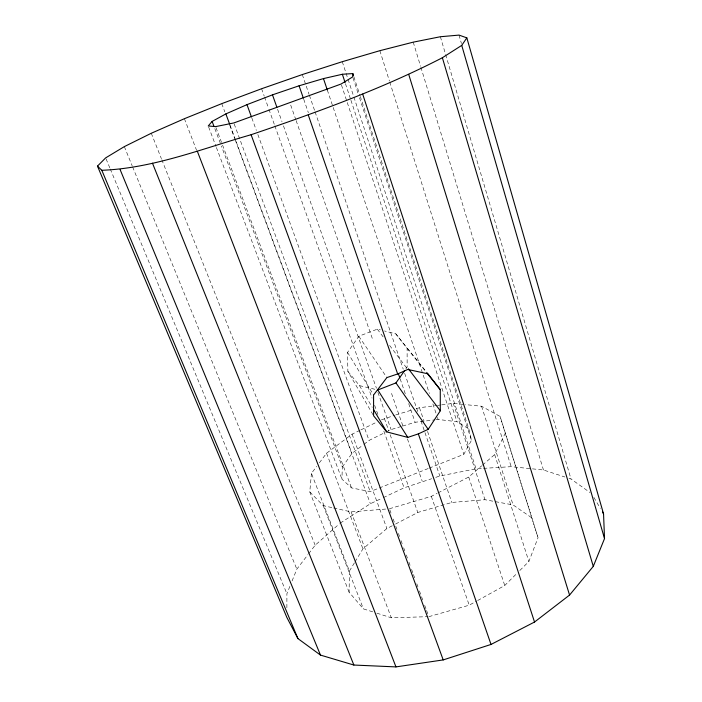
<?xml version="1.0" encoding="UTF-8"?>
<svg xmlns="http://www.w3.org/2000/svg" width="702" height="702" viewBox="0 0 702 702"><rect width="100%" height="100%" fill="white"/><g stroke="black" fill="none" stroke-linecap="round" stroke-linejoin="round"><path stroke-width="0.53" stroke-dasharray="3.51 2.63" d="M286.881 607.765L286.899 593.743L290.479 584.898M372.727 611.854L363.417 608.888L349.113 592.216L349.412 571.068L311.434 473.385L316.69 466.374M428.202 468.524L370.2 491.611L351.535 487.908L341.935 479.141L342.313 466.997L221.393 146.042M349.113 592.216L309.784 491.883L311.434 473.385M519.84 570.48L528.887 561.477L538.048 537.688L500.149 416.479L481.572 406.247L465.242 404.598M292.067 580.958L296.841 569.164L307.959 554.633M482.493 465.101L494.656 454.589L505.264 433.283L500.149 416.479M429.22 468.12L463.82 454.343L471.481 440.277L468.839 428.878L360.319 96.499M349.412 571.068L354.484 562.741M355.045 561.819L362.934 548.859L386.89 528.536L394.612 524.526M373.052 414.821L347.867 371.323L347.543 352.439L358.81 336.258L377.307 329.15L380.387 329.931M405.888 368.848L407.134 367.093L407.125 348.376L395.788 333.836L384.494 330.967M342.313 466.997L351.965 453.439L363.074 444.971M319.322 462.872L326.553 453.238L352.088 434.169L359.907 430.352M308.617 553.773L315.163 545.226L339.417 523.815M477.641 600.526L504.756 585.486L516.821 573.481M438.039 492.883L468.717 477.018L481.686 465.803M363.934 444.313L369.059 440.408L385.337 432.397M340.224 523.104L370.393 503.72L382.292 498.113M428.834 616.663L469.226 605.185L476.711 601.044M395.577 524.025L417.787 512.478L451.807 502.457L484.968 499.719L513.092 504.931L532.019 517.988M389.417 508.748L431.326 496.349L437.074 493.374M386.293 431.923L391.084 429.563L401.535 426.395M360.889 429.87L376.535 422.235M381.432 419.849L394.682 415.268M383.283 497.639L404.098 487.82L431.669 478.711M435.749 477.36L439.829 476.009L476.053 468.804L482.441 468.418M395.717 414.952L412.223 409.915M416.356 408.661L419.454 407.722L436.354 405.554M402.579 426.079L415.128 422.271L434.986 419.857M437.416 405.414L440.584 405.01M441.646 404.878L453.264 403.387L464.154 404.484M436.03 419.726L438.118 419.471L456.976 421.691L468.839 428.878M333.573 507.967L351.114 511.89L387.293 508.924M483.502 468.357L511.179 466.672L543.462 469.989L564.891 477M376.86 613.179L391.33 617.795L427.764 616.689M309.784 491.883L323.262 505.668L332.546 507.739M347.867 371.323L359.485 385.617L377.825 389.979M568.971 478.334L571.007 479.001L590.013 492.523M395.788 333.836L427.939 373.806M407.125 348.376L426.061 371.955M377.307 329.15L383.792 337.723M389.628 345.437L407.774 369.454M358.81 336.258L386.881 377.579M347.543 352.439L373.578 395.015M593.892 497.411L600.333 508.397M359.485 385.617L372.262 407.335M106.081 158.898L109.863 167.997M110.284 169.006L286.899 593.743M124.333 146.613L132.187 165.865M132.608 166.883L296.841 569.164M151.281 133.266L161.399 158.696M161.802 159.714L315.163 545.226M323.262 505.668L363.417 608.888M184.398 118.699L196.595 150.351M326.553 453.238L362.934 548.859M208.634 126.992L215.997 146.446M216.383 147.473L341.935 479.141M351.114 511.89L391.33 617.795M214.821 128.606L221.007 145.016M215.988 127.641L222.165 144.059M222.552 145.086L351.535 487.908M230.045 125.202L235.758 140.593M236.135 141.611L351.965 453.439M221.753 103.642L224.798 111.846M229.756 125.184L234.714 138.522M235.091 139.549L370.393 503.72M234.196 123.982L370.2 491.611M352.088 434.169L386.89 528.536M251.851 118.033L256.344 130.388M257.845 134.503L369.059 440.408M389.794 509.775L391.672 514.908M393.173 519.024L394.296 522.104M395.805 526.219L396.928 529.299M398.429 533.415L399.552 536.495M401.053 540.601L402.185 543.69M403.685 547.797L404.808 550.886M406.309 554.992L407.441 558.081M408.941 562.188L410.065 565.268M411.565 569.383L413.066 573.49M413.443 574.526L415.321 579.659M416.821 583.774L417.944 586.854M419.445 590.961L423.201 601.245M424.701 605.352L426.202 609.468M426.579 610.494L428.457 615.628M261.592 88.742L264.163 95.955M264.531 96.99L268.585 108.327M268.954 109.363L274.473 124.833M274.842 125.86L372.06 398.104M374.64 405.326L377.957 414.601M383.845 431.107L404.098 487.82M277.606 109.31L282.002 121.709M283.468 125.842L376.439 388.241M377.904 392.374L391.084 429.563M384.363 418.41L388.724 430.686M390.172 434.775L417.787 512.478M290.698 105.072L295.761 119.551M296.121 120.586L372.411 338.768M391.523 393.427L403.457 427.536M407.432 438.908L422.253 481.291M431.326 496.349L469.226 605.185M303.729 99.245L308.371 112.706M400.131 378.782L405.844 395.349M408.696 403.632L415.128 422.271M419.454 407.722L424.026 421.103M427.544 431.405L451.807 502.457M302.29 74.57L309.047 94.279M309.398 95.314L314.733 110.872M315.084 111.916L403.229 369.164M404.65 373.315L418.155 412.732M420.998 421.033L439.829 476.009M327.316 90.023L429.378 393.489M432.88 403.887L436.021 413.241M437.425 417.392L438.118 419.471M468.717 477.018L504.756 585.486M345.445 83.626L350.596 99.228M350.939 100.272L456.976 421.691M341.47 85.047L463.82 454.343M342.269 61.697L347.744 78.352M348.087 79.396L353.562 96.06M353.905 97.095L476.053 468.804M453.264 403.387L484.968 499.719M353.852 76.702L359.977 95.454M353.027 77.94L358.134 93.559M359.494 97.727L471.481 440.277M481.572 406.247L513.092 504.931M494.656 454.589L528.887 561.477M379.861 50.684L389.426 81.002M389.759 82.046L511.179 466.672M505.264 433.283L538.048 537.688M413.241 42.155L420.577 66.269M420.902 67.322L543.462 469.989M440.373 36.732L445.34 53.545M445.647 54.598L571.007 479.001M459.011 35.1L461.451 43.515"/><path stroke-width="1.05" d="M352.834 73.578L352.685 76.895L341.119 84.012L233.81 122.955L215.602 126.614L208.248 125.974L212.118 121.428L225.851 113.917L246.981 104.642L272.481 94.849L299.087 85.784L323.464 78.589L342.365 74.263L352.834 73.578L353.51 75.658M593.287 566.374L604.519 538.592L603.553 513.89L466.83 37.847L459.011 35.1L440.373 36.732L413.241 42.155L379.861 50.684L342.269 61.697L302.29 74.57L261.592 88.742L221.753 103.642L184.398 118.699L151.281 133.266L124.333 146.613L105.66 157.88L97.481 166.111L286.872 617.47L297.92 638.583L320.481 655.089L353.861 665.04L395.954 666.9L443.208 659.915L491.014 644.445L534.529 622.033L569.559 595.068L593.287 566.374L442.374 57.739L461.74 45.384L466.83 37.847M428.202 429.334L440.303 410.784L440.268 389.645L427.939 373.806L407.774 369.454L397.665 373.964L386.881 377.579L373.578 395.015L373.596 415.768L386.705 431.879L407.774 437.399L418.339 433.889L428.202 429.334L395.954 382.915L404.65 370.603M97.481 166.111L101.825 170.288C153.255 168.304 202.088 148.71 251.097 134.723C316.154 112.548 381.177 89.303 442.374 57.739M395.954 382.915L377.825 389.979L407.774 437.399M426.737 372.797L440.268 389.645M408.432 368.804L440.303 410.784M602.483 512.065L603.553 513.89M373.376 409.222L386.705 431.879M101.825 170.288L297.92 638.583M120.086 169.515L320.481 655.089M152.474 163.197L353.861 665.04M197.367 151.342L395.954 666.9M212.118 121.428L214.049 126.553M225.851 113.917L229.659 124.175M251.097 134.723L443.208 659.915M246.981 104.642L251.474 116.997M272.481 94.849L276.878 107.248M299.087 85.784L303.378 98.21M398.341 373.604L399.771 377.746M308.257 114.926L397.665 373.964M418.339 433.889L491.014 644.445M323.464 78.589L327.316 90.023M342.365 74.263L345.103 82.59M362.671 94.068L534.529 622.033M408.713 74.377L569.559 595.068M461.74 45.384L604.519 538.592"/></g></svg>
